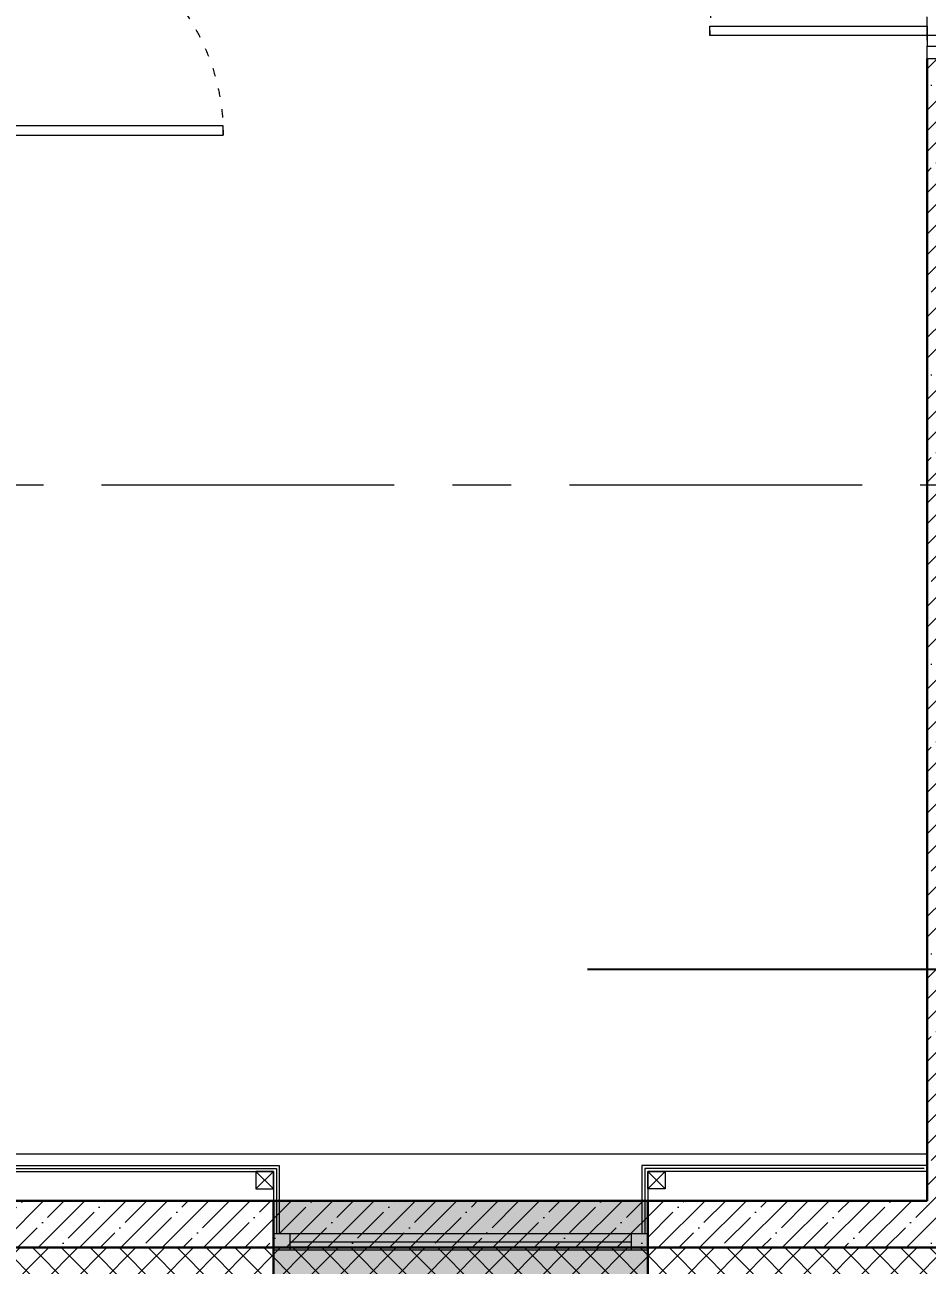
# Model space of a CAD drawing. Header units: millimetres. Extents: x -8417289 to 9420486, y 0 to 166066.
# Drawn here: x -63759 to -59901, y 61381 to 66682 of the extents above; entities that cross this region are included whole.
import ezdxf
from ezdxf import colors
from ezdxf.entities.mleader import LeaderData, LeaderLine
from ezdxf.math import Vec2, Vec3

# ---------------------------------------------------------------- set-up
doc = ezdxf.new("R2010")
doc.units = ezdxf.units.MM
doc.header["$MEASUREMENT"] = 0
for name, pattern in [('ACAD_ISO03W100', [30, 12, -18]), ('ADSK_Штриховая_ш2 п1', [3, 2, -1]), ('CENTER', [2, 1.25, -0.25, 0.25, -0.25])]:
    doc.linetypes.add(name, pattern=pattern)
doc.layers.get('0').update_dxf_attribs({"color": 250, "lineweight": 9})
for name, color, linetype, lineweight in [('_0', 250, 'Continuous', 9), ('_АР ТЕКСТ', 250, 'Continuous', 25), ('АР_Двери', 175, 'Continuous', 18), ('АР_Окна БЛОК', 250, 'Continuous', 13), ('АР_Оси', 195, 'Continuous', 9), ('АР_Подоконники', 163, 'Continuous', 9), ('АР_Сущ Несущая стена', 216, 'Continuous', 30), ('АР_тонкая линия', 250, 'Continuous', 0), ('АР_Утеплитель', 250, 'Continuous', 9), ('АР_Штриховка монолит', 250, 'Continuous', 9)]:
    doc.layers.add(name, color=color, linetype=linetype, lineweight=lineweight)
doc.layers.add('ТХ_привязки ЭО', color=96, linetype='Continuous')
doc.styles.add('ISOCPEUR', font='isocpeur.TTF')

# ---------------------------------------------------------------- blocks, each defined once
blk = doc.blocks.new('*U1001')
blk.add_lwpolyline([(100, 80), (99.99999999999987, 1010), (139.9999999999999, 1010), (140, 80)], close=True)
for points in [[(0, 0), (0, 80), (55, 80), (55, 0), (0, 0)], [(55, 80), (55, 0), (115, 0), (115, 40), (100, 40), (100, 80), (55, 80)], [(1075, 80.00000000000018), (1075, 1.84741111297626e-13), (1015, 1.84741111297626e-13), (1015, 40.00000000000018), (1030, 40.00000000000018), (1030, 80.00000000000018), (1075, 80.00000000000018)], [(1130, 1.84741111297626e-13), (1130, 80.00000000000018), (1075, 80.00000000000018), (1075, 1.84741111297626e-13), (1130, 1.84741111297626e-13)]]:
    blk.add_lwpolyline(points)
at = {"linetype": 'ACAD_ISO03W100', "ltscale": 3}
blk.add_arc((100, 80), 930.0000000000001, 0, 90.00000000000001, dxfattribs=at)
blk = doc.blocks.new('*U359')
at = {"true_color": 0xffffff}
h = blk.add_hatch(color=7, dxfattribs=at)
h.dxf.hatch_style = 1
h.paths.add_polyline_path([(-1599.999999999768, -139.9999999999287), (1.196623421334644e-13, -139.9999999999275), (-1.889459733345445e-13, 220), (-1599.999999999769, 219.9999999999986)])
at = {"lineweight": 30}
for p, q in [((-1599.999999999768, -139.9999999999287), (-1599.999999999769, 219.9999999999986)), ((1.196623421334644e-13, -139.9999999999275), (-1.889459733345445e-13, 220))]:
    blk.add_line(p, q, dxfattribs=at)
for p, q in [((-1.889459733345445e-13, 220), (-1599.999999999769, 219.9999999999986)), ((-1599.999999999768, 69.99999999999864), (-6.39948609833192e-14, 70)), ((-1529.999999999768, -1.250555214937776e-12), (-1529.999999999783, 69.99999999999875)), ((-70.00000000001455, -5.684341886080801e-14), (-70.00000000000003, 69.99999999999994)), ((-1599.999999999768, -1.307398633798584e-12), (0, 0)), ((-1529.999999999768, 34.99999999999875), (-70.00000000000004, 34.99999999981077)), ((-1599.999999999768, -139.9999999999287), (1.196623421334644e-13, -139.9999999999275)), ((-1599.999999999768, -139.9999999999287), (-1599.999999999768, -139.9999999999287)), ((-1599.999999999768, -139.9999999999287), (-1599.999999999768, -139.9999999999287)), ((1.196623421334644e-13, -139.9999999999275), (1.196623421334644e-13, -139.9999999999275)), ((1.196623421334644e-13, -139.9999999999275), (1.196623421334644e-13, -139.9999999999275))]:
    blk.add_line(p, q)
blk = doc.blocks.new('_DotSmall')
at = {"color": 0, "linetype": 'ByBlock', "const_width": 0.5}
blk.add_lwpolyline([(-0.0625, 0, 1), (0.0625, 0, 1)], format="xyb", close=True, dxfattribs=at)
blk = doc.blocks.new('A$Ce02d65bd')
at = {"ltscale": 100}
for points in [[(0, 0), (0, 75), (75, 75), (75, 0), (0, 0)], [(0, 0), (75, 75)], [(0, 75), (75, 0)]]:
    blk.add_lwpolyline(points, dxfattribs=at)
blk = doc.blocks.new('_None')

msp = doc.modelspace()

# ---------------------------------------------------------------- hatches: boundary and pattern name
at = {"layer": 'АР_Утеплитель', "ltscale": 100}
h = msp.add_hatch(dxfattribs=at)
h.set_pattern_fill('ANSI37', color=256, scale=700)
h.set_pattern_definition([(45, (-1021962.329778569, 104359.2129252533), (-61.87184335382291, 61.87184335382291), []), (135, (-1021962.329778569, 104359.2129252533), (-61.87184335382291, -61.8718433538229), [])])
h.paths.add_polyline_path([(-76965.72731168264, 64815.68245835247), (-70615.69748754418, 64815.68245835247), (-70615.6974875443, 82045.68245835259), (-77615.88026488785, 82045.68245835256), (-77615.88026488796, 83765.68245835253), (-77765.88026488796, 83765.68245835253), (-77765.88026488782, 81895.68245835253), (-70765.69748754417, 81895.68245835259), (-70765.69748754418, 64965.68245835247), (-77115.72731168264, 64965.68245835247), (-77115.69594017233, 54955.68245835253), (-63715.6974875443, 54955.68245835253), (-63715.6974875443, 61305.68245835253), (-55595.69748754417, 61305.68245835241), (-55595.69748754419, 66495.68245835253), (-47328.30999632606, 66495.68245835253), (-47328.30999632606, 66245.68245835253), (-47178.30999632606, 66245.68245835253), (-47178.30999632606, 66645.68245835253), (-55745.69748754418, 66645.68245835247), (-55745.69748754418, 61455.68245835253), (-63865.69748754428, 61455.68245835253), (-63865.6974875443, 55105.68245835247), (-76965.6959401721, 55105.68245835253)])
at = {"layer": 'АР_Штриховка монолит', "ltscale": 100}
h = msp.add_hatch(dxfattribs=at)
h.set_pattern_fill('ANSI35', color=256, scale=500)
h.set_pattern_definition([(45, (0, 0), (-88.38834764831844, 88.38834764831844), []), (45, (88.38834750000001, 0), (-88.38834764831844, 88.38834764831844), [156.25, -31.25, 0, -31.25])])
h.paths.add_polyline_path([(-55945.6974875443, 61655.68245835247), (-59700.69748754415, 61655.6824583527), (-59700.69748754389, 66536.80835420146), (-59900.69748754354, 66536.80835420152), (-59900.69748754372, 61655.68245835247), (-63840.6974875442, 61655.68245835253), (-63840.6974875442, 61455.68245835253), (-55945.6974875443, 61455.6824583525)])

# ---------------------------------------------------------------- linework, layer by layer
for points in [[(-63890.69748754436, 61515.71084121701), (-63890.69748754436, 61806.44125339684), (-62670.6974840993, 61806.44125339693), (-62670.6974840993, 61515.71084121702)], [(-63878.19748754439, 61515.71084121701), (-63878.19748754439, 61793.94125339687), (-62683.19748409927, 61793.94125339696), (-62683.19748409927, 61515.71084121702)], [(-63865.69748754442, 61515.77166547888), (-63865.69748754442, 61781.4412533969), (-62695.69748409924, 61781.44125339699), (-62695.69748754407, 61515.68245835247)], [(-59900.69748754401, 61655.68245835247), (-59900.69748754401, 61806.44125339684), (-61120.69749098908, 61806.44125339693), (-61120.69749098908, 61515.71084121702)], [(-59913.19748754398, 61793.94125339687), (-61108.19749098911, 61793.94125339696), (-61108.19749098911, 61515.71084121702)], [(-59900.69748754383, 61781.44125339699), (-61095.69749098914, 61781.44125339699), (-61095.6974875443, 61515.68245835247)]]:
    msp.add_lwpolyline(points)
at = {"layer": 'АР_Оси', "linetype": 'CENTER', "ltscale": 1000}
for p, q in [((-89430.60482297977, 64715.68337808736), (-5833.439853065182, 64715.6833780873)), ((-89429.45302698927, 64715.68245835253), (-5832.288057074678, 64715.68245835247)), ((-89429.45302698927, 61455.68245835253), (-5832.288057074678, 61455.68245835247))]:
    msp.add_line(p, q, dxfattribs=at)
at = {"layer": 'АР_Подоконники', "ltscale": 100}
msp.add_line((-59900.69748754372, 61855.68245835236), (-63840.69748754415, 61855.68245835236), dxfattribs=at)
at = {"layer": 'АР_Сущ Несущая стена', "ltscale": 100}
for p, q in [((-59900.69748754383, 66536.80835420155), (-59900.69748754383, 61655.68245835241)), ((-63840.69748754418, 61655.68245835247), (-59900.69748754384, 61655.68245835247)), ((-63865.6974875443, 61455.68245835253), (-55745.69748754418, 61455.68245835253))]:
    msp.add_line(p, q, dxfattribs=at)
at = {"layer": 'АР_тонкая линия', "linetype": 'ADSK_Штриховая_ш2 п1', "ltscale": 50}
msp.add_line((-59900.69748754428, 66166.7630738561), (-59900.69748754383, 67666.80835420158), dxfattribs=at)

# ---------------------------------------------------------------- block references
at = {"layer": '_0', "color": 1, "lineweight": -3, "ltscale": 500, "xscale": -1, "rotation": 180}
msp.add_blockref('A$Ce02d65bd', (-62770.69748409924, 61781.44125339697), dxfattribs=at)
at = {"layer": '_0', "color": 1, "lineweight": -3, "ltscale": 500, "rotation": 180}
msp.add_blockref('A$Ce02d65bd', (-61020.69749098914, 61781.44125339697), dxfattribs=at)
at = {"layer": 'АР_Двери', "rotation": 90.00000000000001}
msp.add_blockref('*U1001', (-59820.69748754377, 66536.80835420155), dxfattribs=at)
at = {"layer": 'АР_Двери', "xscale": -1, "rotation": 270}
msp.add_blockref('*U1001', (-63920.69748754467, 66110.68245835256), dxfattribs=at)
at = {"layer": 'АР_Окна БЛОК', "xscale": -1, "rotation": 180}
msp.add_blockref('*U359', (-61095.6974875443, 61515.68245835247), dxfattribs=at)

# ---------------------------------------------------------------- leaders
at = {"layer": '_АР ТЕКСТ'}
ml = msp.add_multileader_mtext('Standard', dxfattribs=at)
ml.set_content('{\\W0.8;-2,550}', color=256, style='ISOCPEUR')
ml.set_leader_properties(color=256, linetype='Continuous', lineweight=-1)
ml.set_arrow_properties(name='DOTSMALL')
ml.build(insert=Vec2(0, 0))
ml.multileader.update_dxf_attribs({"has_text_frame": 1, "text_left_attachment_type": 4, "text_right_attachment_type": 4, "dogleg_length": 100, "arrow_head_size": 180})
ctx = ml.context
ctx.base_point, ctx.char_height, ctx.arrow_head_size, ctx.landing_gap_size, ctx.plane_origin = Vec3(-302775.822290387, 123943.2638625839, -1.961751612303354), 250, 180, 50, Vec3(-302295.4889269536, 121699.245469789, -1.961751612303354)
ctx.left_attachment, ctx.right_attachment = 4, 4
notes = []
notes.append((ctx, [(0, (0, 0, 0), (0, 0), (1, 0), 1, [])]))
ctx.mtext.insert, ctx.mtext.width, ctx.mtext.defined_height, ctx.mtext.line_spacing_style, ctx.mtext.flow_direction = Vec3(-302725.822290387, 124276.5971959173, -1.961751612303354), 801.0864057841361, 330.709552927064, 2, 5
ml = msp.add_multileader_mtext('Standard', dxfattribs=at)
ml.set_content('{\\W0.8;-2,550}', color=256, style='ISOCPEUR')
ml.set_leader_properties(color=256, linetype='Continuous', lineweight=-1)
ml.set_arrow_properties(name='DOTSMALL')
ml.build(insert=Vec2(0, 0))
ml.multileader.update_dxf_attribs({"has_text_frame": 1, "text_left_attachment_type": 4, "text_right_attachment_type": 4, "dogleg_length": 100, "arrow_head_size": 180})
ctx = ml.context
ctx.base_point, ctx.char_height, ctx.arrow_head_size, ctx.landing_gap_size, ctx.plane_origin = Vec3(-314736.0148765142, 120073.2763382189, -1.961751612303354), 250, 180, 50, Vec3(-314255.6815130808, 117829.2579454239, -1.961751612303354)
ctx.left_attachment, ctx.right_attachment = 4, 4
notes.append((ctx, [(0, (0, 0, 0), (0, 0), (1, 0), 1, [])]))
ctx.mtext.insert, ctx.mtext.width, ctx.mtext.defined_height, ctx.mtext.line_spacing_style, ctx.mtext.flow_direction = Vec3(-314686.0148765142, 120406.6096715522, -1.961751612303354), 801.0864057841361, 330.709552927064, 2, 5
at = {"layer": 'ТХ_привязки ЭО'}
ml = msp.add_multileader_mtext('Standard', dxfattribs=at)
ml.set_content('\\A1;{\\fArial|b0|i0|c204|p34;Кабель из стены на Н-1200 \\A0;мм от УЧП\\A1; (\\fArial|b0|i0|c0|p34;L-1\\fArial|b0|i0|c204|p34;,0м)\\Pдля подкл. электросушителя для рук \\A0;(поз. У240):\\P- 1,0 кВт/220В/1Ф}', color=256, style='ISOCPEUR')
ml.set_leader_properties()
ml.set_arrow_properties(name='NONE')
ml.build(insert=Vec2(0, 0))
ml.multileader.update_dxf_attribs({"text_left_attachment_type": 6, "text_right_attachment_type": 6, "dogleg_length": 0.36})
ctx = ml.context
ctx.base_point, ctx.char_height, ctx.landing_gap_size, ctx.plane_origin = Vec3(-54850.83986527845, 62644.85384859703), 200, 0, Vec3(-86562.05932229423, 53668.98940273299)
ctx.left_attachment, ctx.right_attachment = 6, 6
notes.append((ctx, [(0, (1, 1, 0), (-54851.19986527845, 62644.85384859703), (1, 0), 0.36, [(1, [(-58733.00002385101, 67761.80912848035)], 0, [])])]))
ctx.mtext.insert, ctx.mtext.width, ctx.mtext.flow_direction = Vec3(-54850.83986527845, 62884.85384859703), 6437.977942073427, 5
for ctx, leaders in notes:
    for number, flags, end, landing, length, lines in leaders:
        leader = LeaderData()
        leader.index, (leader.has_last_leader_line, leader.has_dogleg_vector, leader.attachment_direction) = number, flags
        leader.last_leader_point, leader.dogleg_vector, leader.dogleg_length = Vec3(end), Vec3(landing), length
        for number, points, colour, breaks in lines:
            line = LeaderLine()
            line.index, line.vertices, line.color, line.breaks = number, Vec3.list(points), colors.encode_raw_color(colour), breaks
            leader.lines.append(line)
        ctx.leaders.append(leader)

doc.saveas('drawing.dxf')
